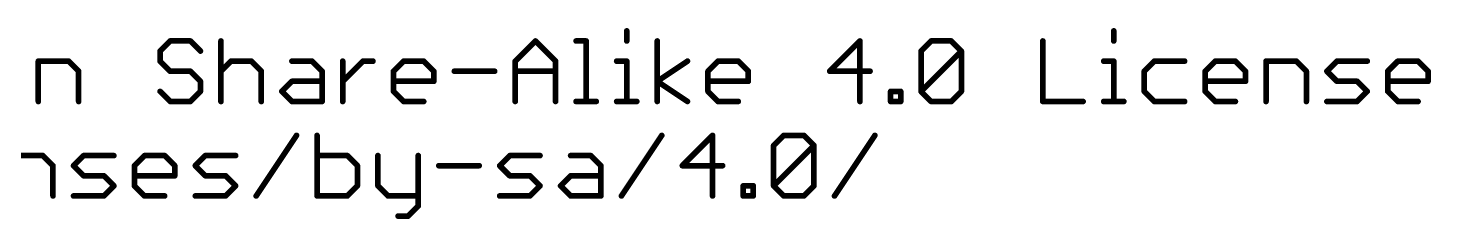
# Model space of a CAD drawing. Extents: x -33 to 74, y -21 to 38.
# Drawn here: x 36.36 to 74.09, y -18.32 to -13.19 of the extents above; entities that cross this region are included whole.
import ezdxf

# ---------------------------------------------------------------- set-up
doc = ezdxf.new("R2010")
doc.units = 0
doc.layers.add('51', color=53, linetype='CONTINUOUS')

msp = doc.modelspace()

# ---------------------------------------------------------------- linework, layer by layer
at = {"layer": '51', "const_width": 0.1524}
for points in [[(52.4595, -13.2656), (52.4595, -13.5368)], [(65.5567, -13.2656), (65.5567, -13.5368)], [(40.1808, -13.5368), (39.9097, -13.808)], [(40.7231, -13.5368), (40.1808, -13.5368)], [(40.9943, -13.808), (40.7231, -13.5368)], [(41.5468, -13.5368), (41.5468, -15.1638)], [(49.4597, -14.0791), (50.0021, -13.5368)], [(50.0021, -13.5368), (50.5444, -14.0791)], [(51.0969, -13.5368), (51.3681, -13.5368)], [(51.3681, -13.5368), (51.3681, -15.1638)], [(53.2798, -15.1638), (53.2798, -13.5368)], [(58.7319, -13.5368), (57.9184, -14.3503)], [(58.7319, -15.1638), (58.7319, -13.5368)], [(60.3741, -13.808), (60.6453, -13.5368)], [(60.6453, -13.5368), (61.1876, -13.5368)], [(61.1876, -13.5368), (61.4588, -13.808)], [(63.6484, -13.5368), (63.6484, -15.1638)], [(39.9097, -13.808), (39.9097, -14.0791)], [(60.3741, -14.8926), (60.3741, -13.808)], [(60.3741, -14.8926), (61.4588, -13.808)], [(61.4588, -13.808), (61.4588, -14.8926)], [(36.6353, -15.1638), (36.6353, -14.0791)], [(36.6353, -14.0791), (37.4488, -14.0791)], [(37.4488, -14.0791), (37.72, -14.3503)], [(37.72, -14.3503), (37.72, -15.1638)], [(39.9097, -14.0791), (40.1808, -14.3503)], [(40.1808, -14.3503), (40.7231, -14.3503)], [(40.7231, -14.3503), (40.9943, -14.6215)], [(41.5468, -14.3503), (41.818, -14.0791)], [(41.818, -14.0791), (42.3603, -14.0791)], [(42.3603, -14.0791), (42.6315, -14.3503)], [(42.6315, -14.3503), (42.6315, -15.1638)], [(43.4551, -14.0791), (43.9975, -14.0791)], [(43.9975, -14.0791), (44.2686, -14.3503)], [(44.2686, -14.3503), (44.2686, -15.1638)], [(44.8211, -15.1638), (44.8211, -14.0791)], [(44.8211, -14.6215), (45.3635, -14.0791)], [(45.3635, -14.0791), (45.6346, -14.0791)], [(46.1854, -14.3503), (46.4566, -14.0791)], [(46.1854, -14.8926), (46.1854, -14.3503)], [(46.4566, -14.0791), (46.9989, -14.0791)], [(46.9989, -14.0791), (47.2701, -14.3503)], [(47.2701, -14.3503), (47.2701, -14.6215)], [(47.8226, -14.3503), (48.9072, -14.3503)], [(49.4597, -15.1638), (49.4597, -14.0791)], [(49.4597, -14.3503), (50.5444, -14.3503)], [(50.5444, -14.0791), (50.5444, -15.1638)], [(52.1883, -14.0791), (52.4595, -14.0791)], [(52.4595, -14.0791), (52.4595, -15.1638)], [(53.2798, -14.6215), (54.0933, -14.0791)], [(54.6441, -14.3503), (54.9152, -14.0791)], [(54.6441, -14.8926), (54.6441, -14.3503)], [(54.9152, -14.0791), (55.4576, -14.0791)], [(55.4576, -14.0791), (55.7287, -14.3503)], [(55.7287, -14.3503), (55.7287, -14.6215)], [(57.9184, -14.3503), (59.003, -14.3503)], [(65.2856, -14.0791), (65.5567, -14.0791)], [(65.5567, -14.0791), (65.5567, -15.1638)], [(66.6482, -14.0791), (66.377, -14.3503)], [(66.377, -14.3503), (66.377, -14.8926)], [(67.4617, -14.0791), (66.6482, -14.0791)], [(68.0142, -14.3503), (68.2853, -14.0791)], [(68.0142, -14.8926), (68.0142, -14.3503)], [(68.2853, -14.0791), (68.8277, -14.0791)], [(68.8277, -14.0791), (69.0988, -14.3503)], [(69.0988, -14.3503), (69.0988, -14.6215)], [(69.6513, -15.1638), (69.6513, -14.0791)], [(69.6513, -14.0791), (70.4648, -14.0791)], [(70.4648, -14.0791), (70.736, -14.3503)], [(70.736, -14.3503), (70.736, -15.1638)], [(71.2885, -14.3503), (71.5596, -14.0791)], [(71.5596, -14.6215), (71.2885, -14.3503)], [(71.5596, -14.0791), (72.3731, -14.0791)], [(72.9256, -14.3503), (73.1968, -14.0791)], [(72.9256, -14.8926), (72.9256, -14.3503)], [(73.1968, -14.0791), (73.7391, -14.0791)], [(73.7391, -14.0791), (74.0103, -14.3503)], [(74.0103, -14.3503), (74.0103, -14.6215)], [(40.9943, -14.6215), (40.9943, -14.8926)], [(43.184, -14.8926), (43.4551, -14.6215)], [(43.4551, -14.6215), (44.2686, -14.6215)], [(47.2701, -14.6215), (46.1854, -14.6215)], [(54.0933, -15.1638), (53.2798, -14.6215)], [(55.7287, -14.6215), (54.6441, -14.6215)], [(69.0988, -14.6215), (68.0142, -14.6215)], [(72.102, -14.6215), (71.5596, -14.6215)], [(72.3731, -14.8926), (72.102, -14.6215)], [(74.0103, -14.6215), (72.9256, -14.6215)], [(40.1808, -15.1638), (39.9097, -14.8926)], [(40.7231, -15.1638), (40.1808, -15.1638)], [(40.9943, -14.8926), (40.7231, -15.1638)], [(43.4551, -15.1638), (43.184, -14.8926)], [(44.2686, -15.1638), (43.4551, -15.1638)], [(46.4566, -15.1638), (46.1854, -14.8926)], [(46.9989, -15.1638), (46.4566, -15.1638)], [(51.0969, -15.1638), (51.6392, -15.1638)], [(52.1883, -15.1638), (52.7307, -15.1638)], [(54.9152, -15.1638), (54.6441, -14.8926)], [(55.4576, -15.1638), (54.9152, -15.1638)], [(59.5555, -15.1638), (59.5555, -14.8926)], [(59.5555, -14.8926), (59.8267, -14.8926)], [(59.8267, -15.1638), (59.5555, -15.1638)], [(59.8267, -14.8926), (59.8267, -15.1638)], [(60.6453, -15.1638), (60.3741, -14.8926)], [(61.1876, -15.1638), (60.6453, -15.1638)], [(61.4588, -14.8926), (61.1876, -15.1638)], [(63.6484, -15.1638), (64.7331, -15.1638)], [(65.2856, -15.1638), (65.8279, -15.1638)], [(66.377, -14.8926), (66.6482, -15.1638)], [(66.6482, -15.1638), (67.4617, -15.1638)], [(68.2853, -15.1638), (68.0142, -14.8926)], [(68.8277, -15.1638), (68.2853, -15.1638)], [(71.2885, -15.1638), (72.102, -15.1638)], [(72.102, -15.1638), (72.3731, -14.8926)], [(73.1968, -15.1638), (72.9256, -14.8926)], [(73.7391, -15.1638), (73.1968, -15.1638)], [(42.4938, -17.7038), (43.5785, -16.0768)], [(44.1309, -16.0768), (44.1309, -17.7038)], [(52.3167, -17.7038), (53.4014, -16.0768)], [(54.7674, -16.0768), (53.9539, -16.8903)], [(54.7674, -17.7038), (54.7674, -16.0768)], [(56.4096, -16.348), (56.6808, -16.0768)], [(56.6808, -16.0768), (57.2231, -16.0768)], [(57.2231, -16.0768), (57.4943, -16.348)], [(58.0468, -17.7038), (59.1314, -16.0768)], [(35.9452, -16.6191), (36.7587, -16.6191)], [(36.7587, -16.6191), (37.0298, -16.8903)], [(37.5823, -16.8903), (37.8535, -16.6191)], [(37.8535, -16.6191), (38.667, -16.6191)], [(39.2195, -16.8903), (39.4906, -16.6191)], [(39.4906, -16.6191), (40.033, -16.6191)], [(40.033, -16.6191), (40.3041, -16.8903)], [(40.8566, -16.8903), (41.1278, -16.6191)], [(41.1278, -16.6191), (41.9413, -16.6191)], [(44.9444, -16.6191), (44.1309, -16.6191)], [(45.2156, -16.8903), (44.9444, -16.6191)], [(45.7681, -16.6191), (45.7681, -17.4326)], [(46.8528, -16.6191), (46.8528, -17.975)], [(49.0424, -16.8903), (49.3136, -16.6191)], [(49.3136, -16.6191), (50.1271, -16.6191)], [(50.9507, -16.6191), (51.4931, -16.6191)], [(51.4931, -16.6191), (51.7642, -16.8903)], [(56.4096, -17.4326), (56.4096, -16.348)], [(56.4096, -17.4326), (57.4943, -16.348)], [(57.4943, -16.348), (57.4943, -17.4326)], [(37.0298, -16.8903), (37.0298, -17.7038)], [(37.8535, -17.1615), (37.5823, -16.8903)], [(39.2195, -17.4326), (39.2195, -16.8903)], [(40.3041, -16.8903), (40.3041, -17.1615)], [(41.1278, -17.1615), (40.8566, -16.8903)], [(45.2156, -17.4326), (45.2156, -16.8903)], [(47.4053, -16.8903), (48.4899, -16.8903)], [(49.3136, -17.1615), (49.0424, -16.8903)], [(51.7642, -16.8903), (51.7642, -17.7038)], [(53.9539, -16.8903), (55.0385, -16.8903)], [(38.3958, -17.1615), (37.8535, -17.1615)], [(38.667, -17.4326), (38.3958, -17.1615)], [(40.3041, -17.1615), (39.2195, -17.1615)], [(41.6701, -17.1615), (41.1278, -17.1615)], [(41.9413, -17.4326), (41.6701, -17.1615)], [(49.8559, -17.1615), (49.3136, -17.1615)], [(50.1271, -17.4326), (49.8559, -17.1615)], [(50.6796, -17.4326), (50.9507, -17.1615)], [(50.9507, -17.1615), (51.7642, -17.1615)], [(37.5823, -17.7038), (38.3958, -17.7038)], [(38.3958, -17.7038), (38.667, -17.4326)], [(39.4906, -17.7038), (39.2195, -17.4326)], [(40.033, -17.7038), (39.4906, -17.7038)], [(40.8566, -17.7038), (41.6701, -17.7038)], [(41.6701, -17.7038), (41.9413, -17.4326)], [(44.1309, -17.7038), (44.9444, -17.7038)], [(44.9444, -17.7038), (45.2156, -17.4326)], [(45.7681, -17.4326), (46.0393, -17.7038)], [(46.0393, -17.7038), (46.8528, -17.7038)], [(49.0424, -17.7038), (49.8559, -17.7038)], [(49.8559, -17.7038), (50.1271, -17.4326)], [(50.9507, -17.7038), (50.6796, -17.4326)], [(51.7642, -17.7038), (50.9507, -17.7038)], [(55.591, -17.7038), (55.591, -17.4326)], [(55.591, -17.4326), (55.8622, -17.4326)], [(55.8622, -17.7038), (55.591, -17.7038)], [(55.8622, -17.4326), (55.8622, -17.7038)], [(56.6808, -17.7038), (56.4096, -17.4326)], [(57.2231, -17.7038), (56.6808, -17.7038)], [(57.4943, -17.4326), (57.2231, -17.7038)], [(46.8528, -17.975), (46.5816, -18.2461)], [(46.5816, -18.2461), (46.3104, -18.2461)]]:
    msp.add_lwpolyline(points, dxfattribs=at)
at = {"layer": '51', "const_width": 0.0762}
for points in [[(52.4976, -13.2656, 1), (52.4214, -13.2656)], [(65.5948, -13.2656, 1), (65.5186, -13.2656)], [(40.1808, -13.4987, 1), (40.1808, -13.5749)], [(40.2078, -13.5638, 1), (40.1539, -13.5099)], [(40.7501, -13.5099, 1), (40.6962, -13.5638)], [(40.7231, -13.5749, 1), (40.7231, -13.4987)], [(41.5849, -13.5368, 1), (41.5087, -13.5368)], [(50.029, -13.5099, 1), (49.9751, -13.5638)], [(50.029, -13.5638, 1), (49.9751, -13.5099)], [(51.0969, -13.4987, 1), (51.0969, -13.5749)], [(51.4062, -13.5368, 1), (51.33, -13.5368)], [(51.3681, -13.5749, 1), (51.3681, -13.4987)], [(52.4214, -13.5368, 1), (52.4976, -13.5368)], [(53.3179, -13.5368, 1), (53.2417, -13.5368)], [(58.77, -13.5368, 1), (58.6938, -13.5368)], [(58.7588, -13.5638, 1), (58.7049, -13.5099)], [(60.6453, -13.4987, 1), (60.6453, -13.5749)], [(60.6722, -13.5638, 1), (60.6183, -13.5099)], [(61.2145, -13.5099, 1), (61.1607, -13.5638)], [(61.1876, -13.5749, 1), (61.1876, -13.4987)], [(63.6865, -13.5368, 1), (63.6103, -13.5368)], [(65.5186, -13.5368, 1), (65.5948, -13.5368)], [(39.8827, -13.781, 1), (39.9366, -13.8349)], [(39.9478, -13.808, 1), (39.8716, -13.808)], [(40.9674, -13.8349, 1), (41.0213, -13.781)], [(60.4122, -13.808, 1), (60.336, -13.808)], [(60.3472, -13.781, 1), (60.401, -13.8349)], [(61.4969, -13.808, 1), (61.4207, -13.808)], [(61.4857, -13.8349, 1), (61.4318, -13.781)], [(61.4318, -13.8349, 1), (61.4857, -13.781)], [(36.6734, -14.0791, 1), (36.5972, -14.0791)], [(36.6353, -14.041, 1), (36.6353, -14.1172)], [(37.4758, -14.0522, 1), (37.4219, -14.1061)], [(37.4488, -14.1172, 1), (37.4488, -14.041)], [(37.7581, -14.3503, 1), (37.6819, -14.3503)], [(37.6931, -14.3772, 1), (37.7469, -14.3234)], [(39.9366, -14.0522, 1), (39.8827, -14.1061)], [(39.8716, -14.0791, 1), (39.9478, -14.0791)], [(40.1808, -14.3122, 1), (40.1808, -14.3884)], [(40.1539, -14.3772, 1), (40.2078, -14.3234)], [(40.7501, -14.3234, 1), (40.6962, -14.3772)], [(40.7231, -14.3884, 1), (40.7231, -14.3122)], [(41.5199, -14.3234, 1), (41.5738, -14.3772)], [(41.818, -14.041, 1), (41.818, -14.1172)], [(41.8449, -14.1061, 1), (41.791, -14.0522)], [(42.3872, -14.0522, 1), (42.3334, -14.1061)], [(42.3603, -14.1172, 1), (42.3603, -14.041)], [(42.6696, -14.3503, 1), (42.5934, -14.3503)], [(42.6045, -14.3772, 1), (42.6584, -14.3234)], [(43.4551, -14.041, 1), (43.4551, -14.1172)], [(44.0244, -14.0522, 1), (43.9705, -14.1061)], [(43.9975, -14.1172, 1), (43.9975, -14.041)], [(44.3067, -14.3503, 1), (44.2305, -14.3503)], [(44.2417, -14.3772, 1), (44.2956, -14.3234)], [(44.8592, -14.0791, 1), (44.783, -14.0791)], [(45.3635, -14.041, 1), (45.3635, -14.1172)], [(45.3904, -14.1061, 1), (45.3365, -14.0522)], [(45.6346, -14.1172, 1), (45.6346, -14.041)], [(46.2235, -14.3503, 1), (46.1473, -14.3503)], [(46.1585, -14.3234, 1), (46.2124, -14.3772)], [(46.4566, -14.041, 1), (46.4566, -14.1172)], [(46.4835, -14.1061, 1), (46.4296, -14.0522)], [(47.0259, -14.0522, 1), (46.972, -14.1061)], [(46.9989, -14.1172, 1), (46.9989, -14.041)], [(47.3082, -14.3503, 1), (47.232, -14.3503)], [(47.2431, -14.3772, 1), (47.297, -14.3234)], [(47.8226, -14.3122, 1), (47.8226, -14.3884)], [(48.9072, -14.3884, 1), (48.9072, -14.3122)], [(49.4978, -14.0791, 1), (49.4216, -14.0791)], [(49.4328, -14.0522, 1), (49.4867, -14.1061)], [(49.4597, -14.3122, 1), (49.4597, -14.3884)], [(50.5825, -14.0791, 1), (50.5063, -14.0791)], [(50.5174, -14.1061, 1), (50.5713, -14.0522)], [(50.5444, -14.3884, 1), (50.5444, -14.3122)], [(52.1883, -14.041, 1), (52.1883, -14.1172)], [(52.4976, -14.0791, 1), (52.4214, -14.0791)], [(52.4595, -14.1172, 1), (52.4595, -14.041)], [(54.1144, -14.1108, 1), (54.0721, -14.0474)], [(54.6822, -14.3503, 1), (54.606, -14.3503)], [(54.6171, -14.3234, 1), (54.671, -14.3772)], [(54.9152, -14.041, 1), (54.9152, -14.1172)], [(54.9422, -14.1061, 1), (54.8883, -14.0522)], [(55.4845, -14.0522, 1), (55.4306, -14.1061)], [(55.4576, -14.1172, 1), (55.4576, -14.041)], [(55.7668, -14.3503, 1), (55.6906, -14.3503)], [(55.7018, -14.3772, 1), (55.7557, -14.3234)], [(57.9184, -14.3122, 1), (57.9184, -14.3884)], [(57.8914, -14.3234, 1), (57.9453, -14.3772)], [(59.003, -14.3884, 1), (59.003, -14.3122)], [(65.2856, -14.041, 1), (65.2856, -14.1172)], [(65.5948, -14.0791, 1), (65.5186, -14.0791)], [(65.5567, -14.1172, 1), (65.5567, -14.041)], [(66.4151, -14.3503, 1), (66.3389, -14.3503)], [(66.3501, -14.3234, 1), (66.404, -14.3772)], [(66.6482, -14.041, 1), (66.6482, -14.1172)], [(66.6751, -14.1061, 1), (66.6212, -14.0522)], [(67.4617, -14.1172, 1), (67.4617, -14.041)], [(68.0523, -14.3503, 1), (67.9761, -14.3503)], [(67.9872, -14.3234, 1), (68.0411, -14.3772)], [(68.2853, -14.041, 1), (68.2853, -14.1172)], [(68.3123, -14.1061, 1), (68.2584, -14.0522)], [(68.8546, -14.0522, 1), (68.8007, -14.1061)], [(68.8277, -14.1172, 1), (68.8277, -14.041)], [(69.1369, -14.3503, 1), (69.0607, -14.3503)], [(69.0719, -14.3772, 1), (69.1258, -14.3234)], [(69.6894, -14.0791, 1), (69.6132, -14.0791)], [(69.6513, -14.041, 1), (69.6513, -14.1172)], [(70.4918, -14.0522, 1), (70.4379, -14.1061)], [(70.4648, -14.1172, 1), (70.4648, -14.041)], [(70.7741, -14.3503, 1), (70.6979, -14.3503)], [(70.709, -14.3772, 1), (70.7629, -14.3234)], [(71.3154, -14.3234, 1), (71.2615, -14.3772)], [(71.2615, -14.3234, 1), (71.3154, -14.3772)], [(71.5596, -14.041, 1), (71.5596, -14.1172)], [(71.5866, -14.1061, 1), (71.5327, -14.0522)], [(72.3731, -14.1172, 1), (72.3731, -14.041)], [(72.9637, -14.3503, 1), (72.8875, -14.3503)], [(72.8987, -14.3234, 1), (72.9526, -14.3772)], [(73.1968, -14.041, 1), (73.1968, -14.1172)], [(73.2237, -14.1061, 1), (73.1699, -14.0522)], [(73.7661, -14.0522, 1), (73.7122, -14.1061)], [(73.7391, -14.1172, 1), (73.7391, -14.041)], [(74.0484, -14.3503, 1), (73.9722, -14.3503)], [(73.9834, -14.3772, 1), (74.0372, -14.3234)], [(41.0324, -14.6215, 1), (40.9562, -14.6215)], [(40.9674, -14.6484, 1), (41.0213, -14.5945)], [(43.4551, -14.5834, 1), (43.4551, -14.6596)], [(43.4821, -14.6484, 1), (43.4282, -14.5945)], [(44.2686, -14.6596, 1), (44.2686, -14.5834)], [(44.7942, -14.5945, 1), (44.8481, -14.6484)], [(46.1854, -14.5834, 1), (46.1854, -14.6596)], [(47.232, -14.6215, 1), (47.3082, -14.6215)], [(47.2701, -14.6596, 1), (47.2701, -14.5834)], [(53.3009, -14.5898, 1), (53.2586, -14.6532)], [(53.2586, -14.5898, 1), (53.3009, -14.6532)], [(54.6441, -14.5834, 1), (54.6441, -14.6596)], [(55.6906, -14.6215, 1), (55.7668, -14.6215)], [(55.7287, -14.6596, 1), (55.7287, -14.5834)], [(68.0142, -14.5834, 1), (68.0142, -14.6596)], [(69.0607, -14.6215, 1), (69.1369, -14.6215)], [(69.0988, -14.6596, 1), (69.0988, -14.5834)], [(71.5596, -14.5834, 1), (71.5596, -14.6596)], [(71.5327, -14.6484, 1), (71.5866, -14.5945)], [(72.1289, -14.5945, 1), (72.075, -14.6484)], [(72.102, -14.6596, 1), (72.102, -14.5834)], [(72.9256, -14.5834, 1), (72.9256, -14.6596)], [(73.9722, -14.6215, 1), (74.0484, -14.6215)], [(74.0103, -14.6596, 1), (74.0103, -14.5834)], [(39.9366, -14.8657, 1), (39.8827, -14.9196)], [(40.1808, -15.1257, 1), (40.1808, -15.2019)], [(40.7231, -15.2019, 1), (40.7231, -15.1257)], [(40.9562, -14.8926, 1), (41.0324, -14.8926)], [(41.0213, -14.9196, 1), (40.9674, -14.8657)], [(43.2109, -14.8657, 1), (43.157, -14.9196)], [(43.157, -14.8657, 1), (43.2109, -14.9196)], [(43.4551, -15.1257, 1), (43.4551, -15.2019)], [(44.2686, -15.2019, 1), (44.2686, -15.1257)], [(46.2124, -14.8657, 1), (46.1585, -14.9196)], [(46.1473, -14.8926, 1), (46.2235, -14.8926)], [(46.4566, -15.1257, 1), (46.4566, -15.2019)], [(46.9989, -15.2019, 1), (46.9989, -15.1257)], [(51.0969, -15.1257, 1), (51.0969, -15.2019)], [(51.6392, -15.2019, 1), (51.6392, -15.1257)], [(52.1883, -15.1257, 1), (52.1883, -15.2019)], [(52.7307, -15.2019, 1), (52.7307, -15.1257)], [(54.671, -14.8657, 1), (54.6171, -14.9196)], [(54.606, -14.8926, 1), (54.6822, -14.8926)], [(54.9152, -15.1257, 1), (54.9152, -15.2019)], [(55.4576, -15.2019, 1), (55.4576, -15.1257)], [(59.5936, -14.8926, 1), (59.5174, -14.8926)], [(59.5555, -14.8545, 1), (59.5555, -14.9307)], [(59.5555, -15.1257, 1), (59.5555, -15.2019)], [(59.8648, -14.8926, 1), (59.7886, -14.8926)], [(59.8267, -14.9307, 1), (59.8267, -14.8545)], [(59.8267, -15.2019, 1), (59.8267, -15.1257)], [(60.401, -14.8657, 1), (60.3472, -14.9196)], [(60.3472, -14.8657, 1), (60.401, -14.9196)], [(60.336, -14.8926, 1), (60.4122, -14.8926)], [(60.6453, -15.1257, 1), (60.6453, -15.2019)], [(61.1876, -15.2019, 1), (61.1876, -15.1257)], [(61.4207, -14.8926, 1), (61.4969, -14.8926)], [(61.4857, -14.9196, 1), (61.4318, -14.8657)], [(63.6484, -15.1257, 1), (63.6484, -15.2019)], [(64.7331, -15.2019, 1), (64.7331, -15.1257)], [(65.2856, -15.1257, 1), (65.2856, -15.2019)], [(65.8279, -15.2019, 1), (65.8279, -15.1257)], [(66.404, -14.8657, 1), (66.3501, -14.9196)], [(66.3389, -14.8926, 1), (66.4151, -14.8926)], [(66.6482, -15.1257, 1), (66.6482, -15.2019)], [(67.4617, -15.2019, 1), (67.4617, -15.1257)], [(68.0411, -14.8657, 1), (67.9872, -14.9196)], [(67.9761, -14.8926, 1), (68.0523, -14.8926)], [(68.2853, -15.1257, 1), (68.2853, -15.2019)], [(68.8277, -15.2019, 1), (68.8277, -15.1257)], [(71.2885, -15.1257, 1), (71.2885, -15.2019)], [(72.102, -15.2019, 1), (72.102, -15.1257)], [(72.4001, -14.9196, 1), (72.3462, -14.8657)], [(72.3462, -14.9196, 1), (72.4001, -14.8657)], [(72.9526, -14.8657, 1), (72.8987, -14.9196)], [(72.8875, -14.8926, 1), (72.9637, -14.8926)], [(73.1968, -15.1257, 1), (73.1968, -15.2019)], [(73.7391, -15.2019, 1), (73.7391, -15.1257)], [(36.5972, -15.1638, 1), (36.6734, -15.1638)], [(37.6819, -15.1638, 1), (37.7581, -15.1638)], [(40.1539, -15.1907, 1), (40.2078, -15.1369)], [(40.6962, -15.1369, 1), (40.7501, -15.1907)], [(41.5087, -15.1638, 1), (41.5849, -15.1638)], [(42.5934, -15.1638, 1), (42.6696, -15.1638)], [(43.4282, -15.1907, 1), (43.4821, -15.1369)], [(44.2305, -15.1638, 1), (44.3067, -15.1638)], [(44.783, -15.1638, 1), (44.8592, -15.1638)], [(46.4296, -15.1907, 1), (46.4835, -15.1369)], [(49.4216, -15.1638, 1), (49.4978, -15.1638)], [(50.5063, -15.1638, 1), (50.5825, -15.1638)], [(51.33, -15.1638, 1), (51.4062, -15.1638)], [(52.4214, -15.1638, 1), (52.4976, -15.1638)], [(53.2417, -15.1638, 1), (53.3179, -15.1638)], [(54.0721, -15.1955, 1), (54.1144, -15.1321)], [(54.8883, -15.1907, 1), (54.9422, -15.1369)], [(58.6938, -15.1638, 1), (58.77, -15.1638)], [(59.5174, -15.1638, 1), (59.5936, -15.1638)], [(59.7886, -15.1638, 1), (59.8648, -15.1638)], [(60.6183, -15.1907, 1), (60.6722, -15.1369)], [(61.1607, -15.1369, 1), (61.2145, -15.1907)], [(63.6103, -15.1638, 1), (63.6865, -15.1638)], [(65.5186, -15.1638, 1), (65.5948, -15.1638)], [(66.6212, -15.1907, 1), (66.6751, -15.1369)], [(68.2584, -15.1907, 1), (68.3123, -15.1369)], [(69.6132, -15.1638, 1), (69.6894, -15.1638)], [(70.6979, -15.1638, 1), (70.7741, -15.1638)], [(72.075, -15.1369, 1), (72.1289, -15.1907)], [(73.1699, -15.1907, 1), (73.2237, -15.1369)], [(43.6102, -16.0979, 1), (43.5468, -16.0557)], [(44.169, -16.0768, 1), (44.0928, -16.0768)], [(53.4331, -16.0979, 1), (53.3697, -16.0557)], [(54.8055, -16.0768, 1), (54.7293, -16.0768)], [(54.7943, -16.1038, 1), (54.7404, -16.0499)], [(56.6808, -16.0387, 1), (56.6808, -16.1149)], [(56.7077, -16.1038, 1), (56.6538, -16.0499)], [(57.2501, -16.0499, 1), (57.1962, -16.1038)], [(57.2231, -16.1149, 1), (57.2231, -16.0387)], [(59.1631, -16.0979, 1), (59.0997, -16.0557)], [(36.7856, -16.5922, 1), (36.7317, -16.6461)], [(36.7587, -16.6572, 1), (36.7587, -16.581)], [(37.8535, -16.581, 1), (37.8535, -16.6572)], [(37.8804, -16.6461, 1), (37.8265, -16.5922)], [(38.667, -16.6572, 1), (38.667, -16.581)], [(39.4906, -16.581, 1), (39.4906, -16.6572)], [(39.5176, -16.6461, 1), (39.4637, -16.5922)], [(40.0599, -16.5922, 1), (40.006, -16.6461)], [(40.033, -16.6572, 1), (40.033, -16.581)], [(41.1278, -16.581, 1), (41.1278, -16.6572)], [(41.1547, -16.6461, 1), (41.1009, -16.5922)], [(41.9413, -16.6572, 1), (41.9413, -16.581)], [(44.1309, -16.581, 1), (44.1309, -16.6572)], [(44.9714, -16.5922, 1), (44.9175, -16.6461)], [(44.9444, -16.6572, 1), (44.9444, -16.581)], [(45.8062, -16.6191, 1), (45.73, -16.6191)], [(46.8909, -16.6191, 1), (46.8147, -16.6191)], [(49.3136, -16.581, 1), (49.3136, -16.6572)], [(49.3405, -16.6461, 1), (49.2866, -16.5922)], [(50.1271, -16.6572, 1), (50.1271, -16.581)], [(50.9507, -16.581, 1), (50.9507, -16.6572)], [(51.52, -16.5922, 1), (51.4661, -16.6461)], [(51.4931, -16.6572, 1), (51.4931, -16.581)], [(56.4477, -16.348, 1), (56.3715, -16.348)], [(56.3827, -16.321, 1), (56.4366, -16.3749)], [(57.5324, -16.348, 1), (57.4562, -16.348)], [(57.5212, -16.3749, 1), (57.4673, -16.321)], [(57.4673, -16.3749, 1), (57.5212, -16.321)], [(37.0679, -16.8903, 1), (36.9917, -16.8903)], [(37.0029, -16.9172, 1), (37.0568, -16.8634)], [(37.6093, -16.8634, 1), (37.5554, -16.9172)], [(37.5554, -16.8634, 1), (37.6093, -16.9172)], [(39.2576, -16.8903, 1), (39.1814, -16.8903)], [(39.1925, -16.8634, 1), (39.2464, -16.9172)], [(40.3422, -16.8903, 1), (40.266, -16.8903)], [(40.2772, -16.9172, 1), (40.3311, -16.8634)], [(40.8836, -16.8634, 1), (40.8297, -16.9172)], [(40.8297, -16.8634, 1), (40.8836, -16.9172)], [(45.2537, -16.8903, 1), (45.1775, -16.8903)], [(45.1887, -16.9172, 1), (45.2426, -16.8634)], [(47.4053, -16.8522, 1), (47.4053, -16.9284)], [(48.4899, -16.9284, 1), (48.4899, -16.8522)], [(49.0694, -16.8634, 1), (49.0155, -16.9172)], [(49.0155, -16.8634, 1), (49.0694, -16.9172)], [(51.8023, -16.8903, 1), (51.7261, -16.8903)], [(51.7373, -16.9172, 1), (51.7912, -16.8634)], [(53.9539, -16.8522, 1), (53.9539, -16.9284)], [(53.9269, -16.8634, 1), (53.9808, -16.9172)], [(55.0385, -16.9284, 1), (55.0385, -16.8522)], [(37.8535, -17.1234, 1), (37.8535, -17.1996)], [(37.8265, -17.1884, 1), (37.8804, -17.1345)], [(38.4228, -17.1345, 1), (38.3689, -17.1884)], [(38.3958, -17.1996, 1), (38.3958, -17.1234)], [(39.2195, -17.1234, 1), (39.2195, -17.1996)], [(40.266, -17.1615, 1), (40.3422, -17.1615)], [(40.3041, -17.1996, 1), (40.3041, -17.1234)], [(41.1278, -17.1234, 1), (41.1278, -17.1996)], [(41.1009, -17.1884, 1), (41.1547, -17.1345)], [(41.6971, -17.1345, 1), (41.6432, -17.1884)], [(41.6701, -17.1996, 1), (41.6701, -17.1234)], [(49.3136, -17.1234, 1), (49.3136, -17.1996)], [(49.2866, -17.1884, 1), (49.3405, -17.1345)], [(49.8829, -17.1345, 1), (49.829, -17.1884)], [(49.8559, -17.1996, 1), (49.8559, -17.1234)], [(50.9507, -17.1234, 1), (50.9507, -17.1996)], [(50.9777, -17.1884, 1), (50.9238, -17.1345)], [(51.7642, -17.1996, 1), (51.7642, -17.1234)], [(36.9917, -17.7038, 1), (37.0679, -17.7038)], [(37.5823, -17.6657, 1), (37.5823, -17.7419)], [(38.3689, -17.6769, 1), (38.4228, -17.7307)], [(38.3958, -17.7419, 1), (38.3958, -17.6657)], [(38.6939, -17.4596, 1), (38.64, -17.4057)], [(38.64, -17.4596, 1), (38.6939, -17.4057)], [(39.2464, -17.4057, 1), (39.1925, -17.4596)], [(39.1814, -17.4326, 1), (39.2576, -17.4326)], [(39.4906, -17.6657, 1), (39.4906, -17.7419)], [(39.4637, -17.7307, 1), (39.5176, -17.6769)], [(40.033, -17.7419, 1), (40.033, -17.6657)], [(40.8566, -17.6657, 1), (40.8566, -17.7419)], [(41.6432, -17.6769, 1), (41.6971, -17.7307)], [(41.6701, -17.7419, 1), (41.6701, -17.6657)], [(41.9682, -17.4596, 1), (41.9144, -17.4057)], [(41.9144, -17.4596, 1), (41.9682, -17.4057)], [(42.4621, -17.6827, 1), (42.5255, -17.7249)], [(44.1309, -17.6657, 1), (44.1309, -17.7419)], [(44.0928, -17.7038, 1), (44.169, -17.7038)], [(44.9175, -17.6769, 1), (44.9714, -17.7307)], [(44.9444, -17.7419, 1), (44.9444, -17.6657)], [(45.1775, -17.4326, 1), (45.2537, -17.4326)], [(45.2425, -17.4596, 1), (45.1887, -17.4057)], [(45.795, -17.4057, 1), (45.7412, -17.4596)], [(45.73, -17.4326, 1), (45.8062, -17.4326)], [(46.0393, -17.6657, 1), (46.0393, -17.7419)], [(46.0123, -17.7307, 1), (46.0662, -17.6769)], [(46.8528, -17.7419, 1), (46.8528, -17.6657)], [(49.0424, -17.6657, 1), (49.0424, -17.7419)], [(49.829, -17.6769, 1), (49.8829, -17.7307)], [(49.8559, -17.7419, 1), (49.8559, -17.6657)], [(50.154, -17.4596, 1), (50.1001, -17.4057)], [(50.1001, -17.4596, 1), (50.154, -17.4057)], [(50.7065, -17.4057, 1), (50.6526, -17.4596)], [(50.6526, -17.4057, 1), (50.7065, -17.4596)], [(50.9507, -17.6657, 1), (50.9507, -17.7419)], [(50.9238, -17.7307, 1), (50.9777, -17.6769)], [(51.7261, -17.7038, 1), (51.8023, -17.7038)], [(51.7642, -17.7419, 1), (51.7642, -17.6657)], [(52.285, -17.6827, 1), (52.3484, -17.7249)], [(54.7293, -17.7038, 1), (54.8055, -17.7038)], [(55.6291, -17.4326, 1), (55.5529, -17.4326)], [(55.591, -17.3945, 1), (55.591, -17.4707)], [(55.591, -17.6657, 1), (55.591, -17.7419)], [(55.5529, -17.7038, 1), (55.6291, -17.7038)], [(55.9003, -17.4326, 1), (55.8241, -17.4326)], [(55.8241, -17.7038, 1), (55.9003, -17.7038)], [(55.8622, -17.4707, 1), (55.8622, -17.3945)], [(55.8622, -17.7419, 1), (55.8622, -17.6657)], [(56.4366, -17.4057, 1), (56.3827, -17.4596)], [(56.3827, -17.4057, 1), (56.4366, -17.4596)], [(56.3715, -17.4326, 1), (56.4477, -17.4326)], [(56.6808, -17.6657, 1), (56.6808, -17.7419)], [(56.6538, -17.7307, 1), (56.7077, -17.6769)], [(57.1962, -17.6769, 1), (57.2501, -17.7307)], [(57.2231, -17.7419, 1), (57.2231, -17.6657)], [(57.4562, -17.4326, 1), (57.5324, -17.4326)], [(57.5212, -17.4596, 1), (57.4673, -17.4057)], [(58.0151, -17.6827, 1), (58.0785, -17.7249)], [(46.8147, -17.975, 1), (46.8909, -17.975)], [(46.8797, -18.0019, 1), (46.8258, -17.948)], [(46.3104, -18.208, 1), (46.3104, -18.2842)], [(46.5547, -18.2192, 1), (46.6085, -18.2731)], [(46.5816, -18.2842, 1), (46.5816, -18.208)]]:
    msp.add_lwpolyline(points, format="xyb", dxfattribs=at)

doc.saveas('drawing.dxf')
